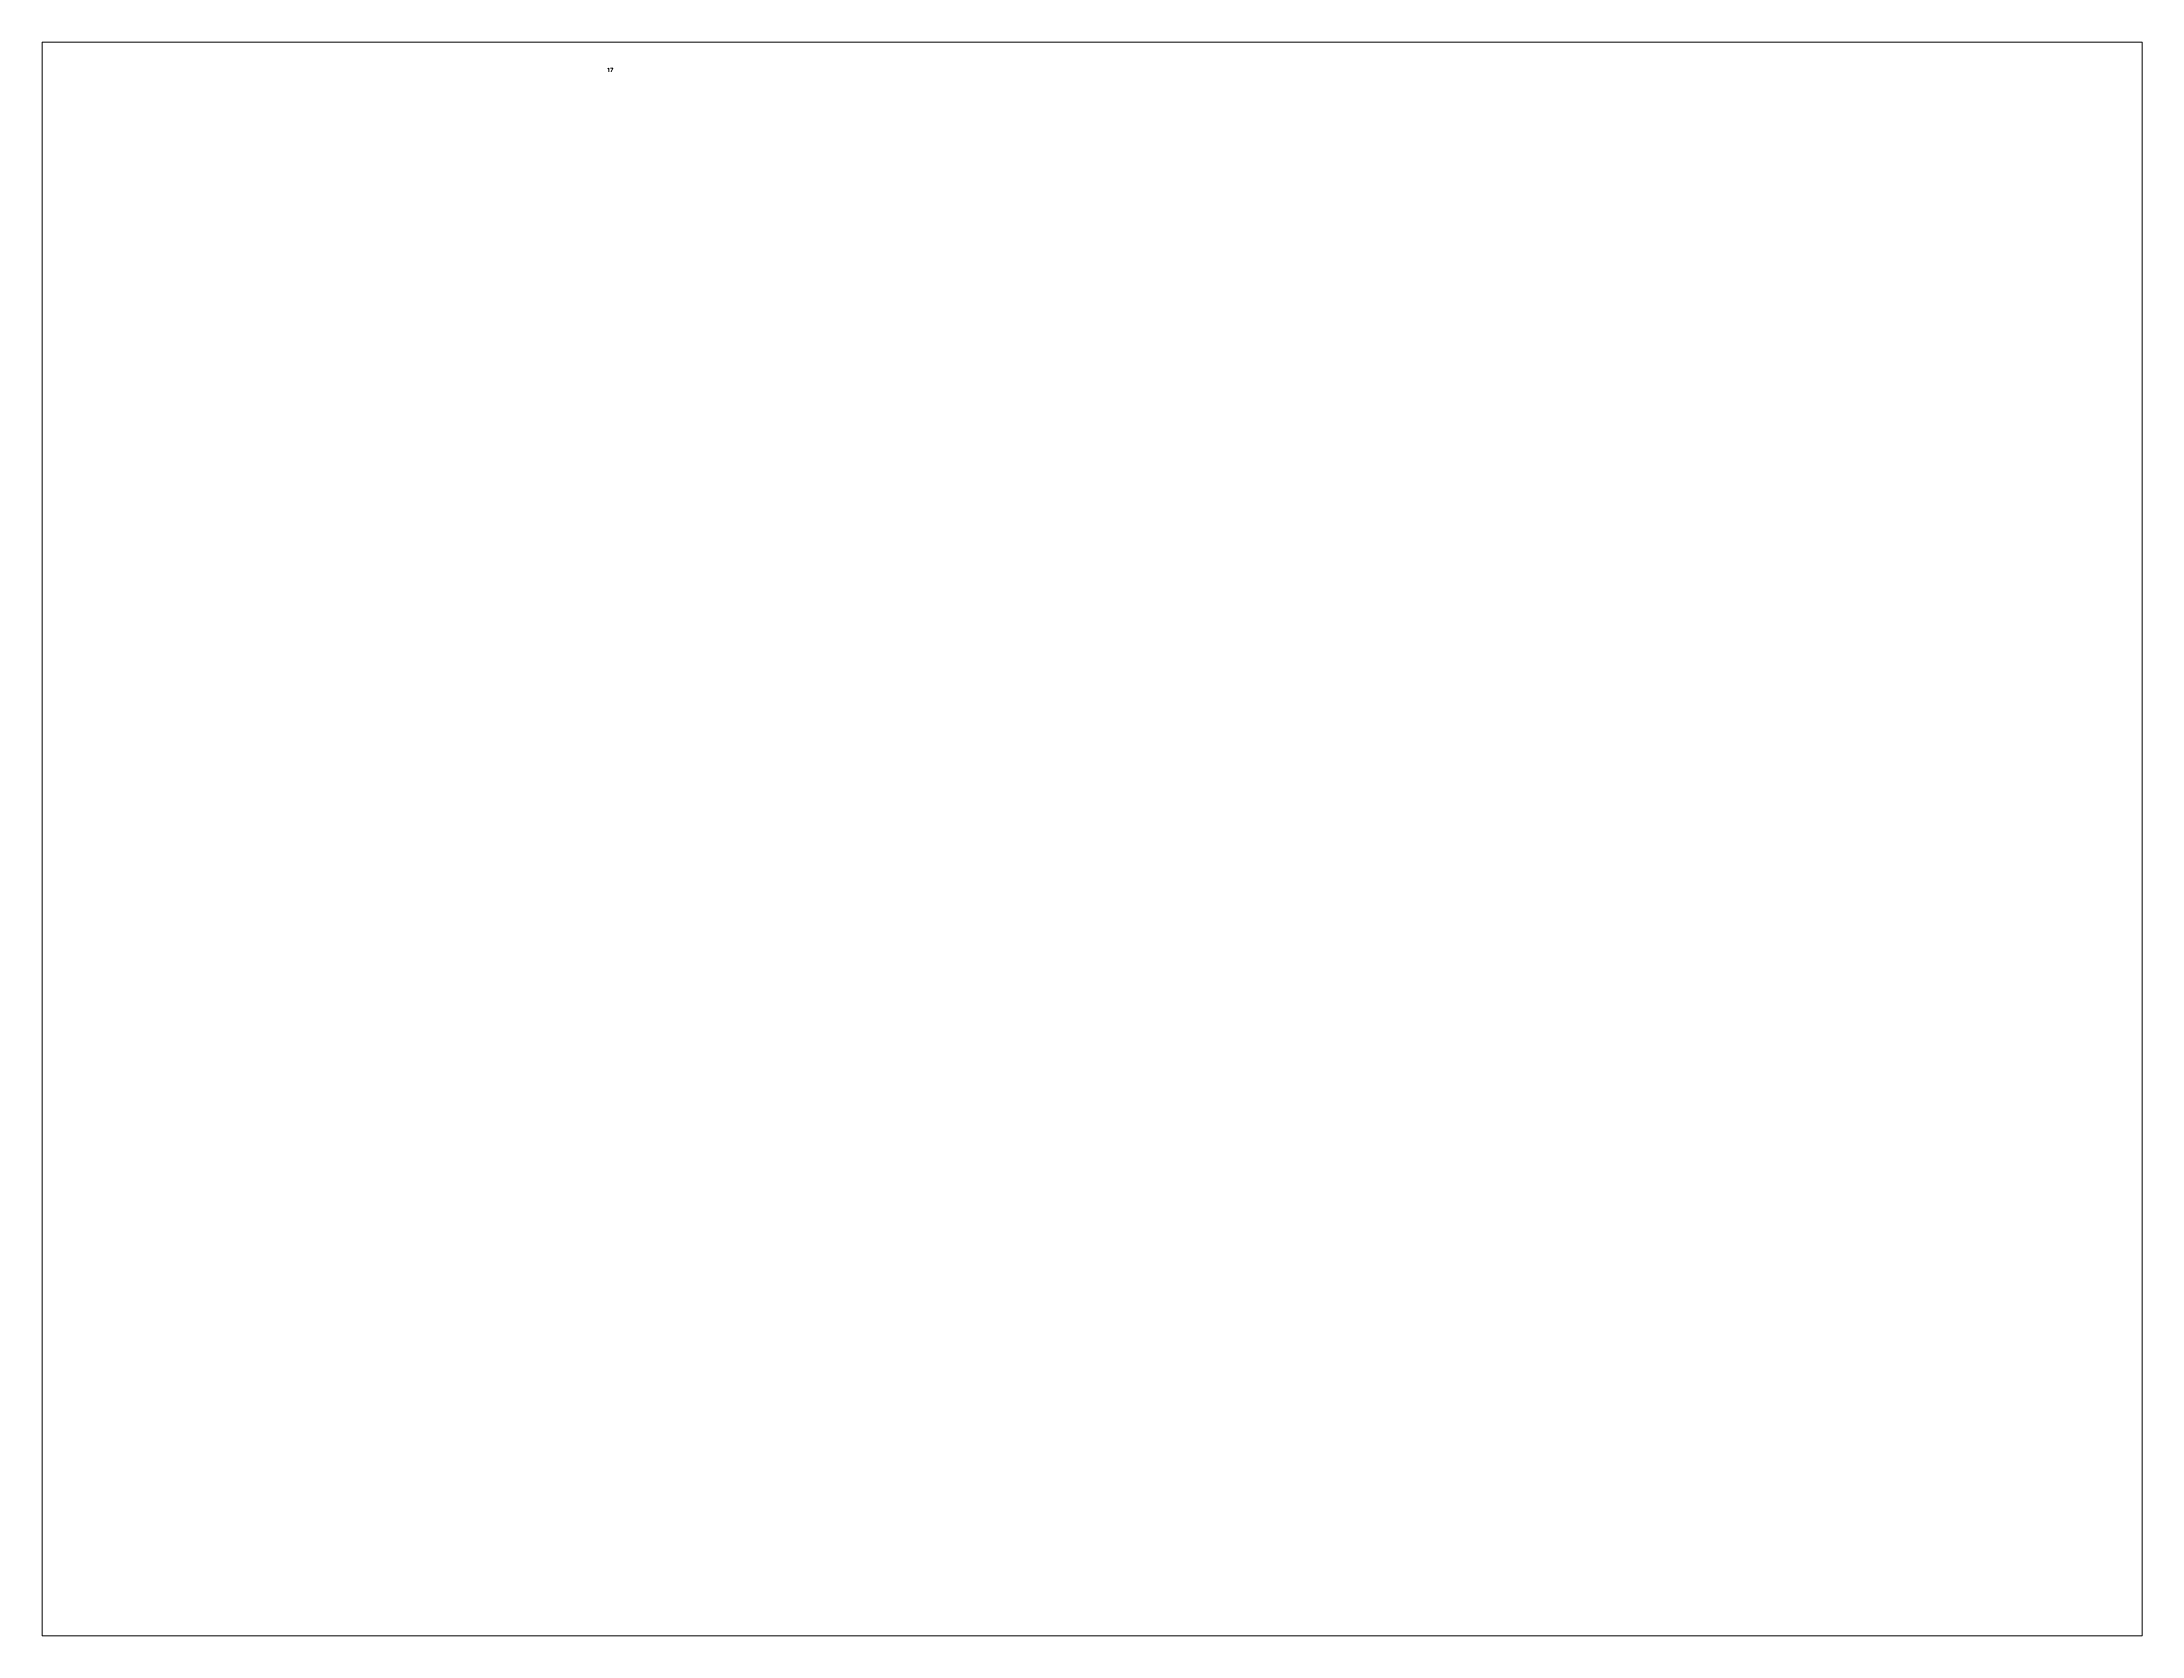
# Paper-space layout 'Layout1' of a CAD drawing. Extents: x 26 to 231, y 20 to 176.
# The model-space entities are those that its viewports show. They can reach past a viewport. Long polylines and large blocks are cut down to what shows.
import ezdxf
from ezdxf.enums import TextEntityAlignment as Align

# ---------------------------------------------------------------- set-up
doc = ezdxf.new("R2010")
doc.units = 0
doc.header["$LTSCALE"] = 150
doc.layers.add('LS-TEXT', color=60, linetype='Continuous', lineweight=20)
doc.layers.add('TEXT', color=2, linetype='Continuous')
doc.styles.add('vnsimpli', font='vnsimli.shx', dxfattribs={"width": 0.75})

msp = doc.modelspace()

# ---------------------------------------------------------------- texts
at = {"layer": 'LS-TEXT', "style": 'vnsimpli'}
msp.add_text('17', height=200, dxfattribs=at).set_placement((797.2, -363.9), align=Align.CENTER)

psp = doc.layouts.get("Layout1")

# ---------------------------------------------------------------- viewports
at = {"layer": 'TEXT'}
psp.add_viewport(center=(128.5, 97.5), size=(205.6, 156), view_center_point=(27501.66, -42866.88), view_height=88297.8441, dxfattribs=at)

doc.saveas('drawing.dxf')
